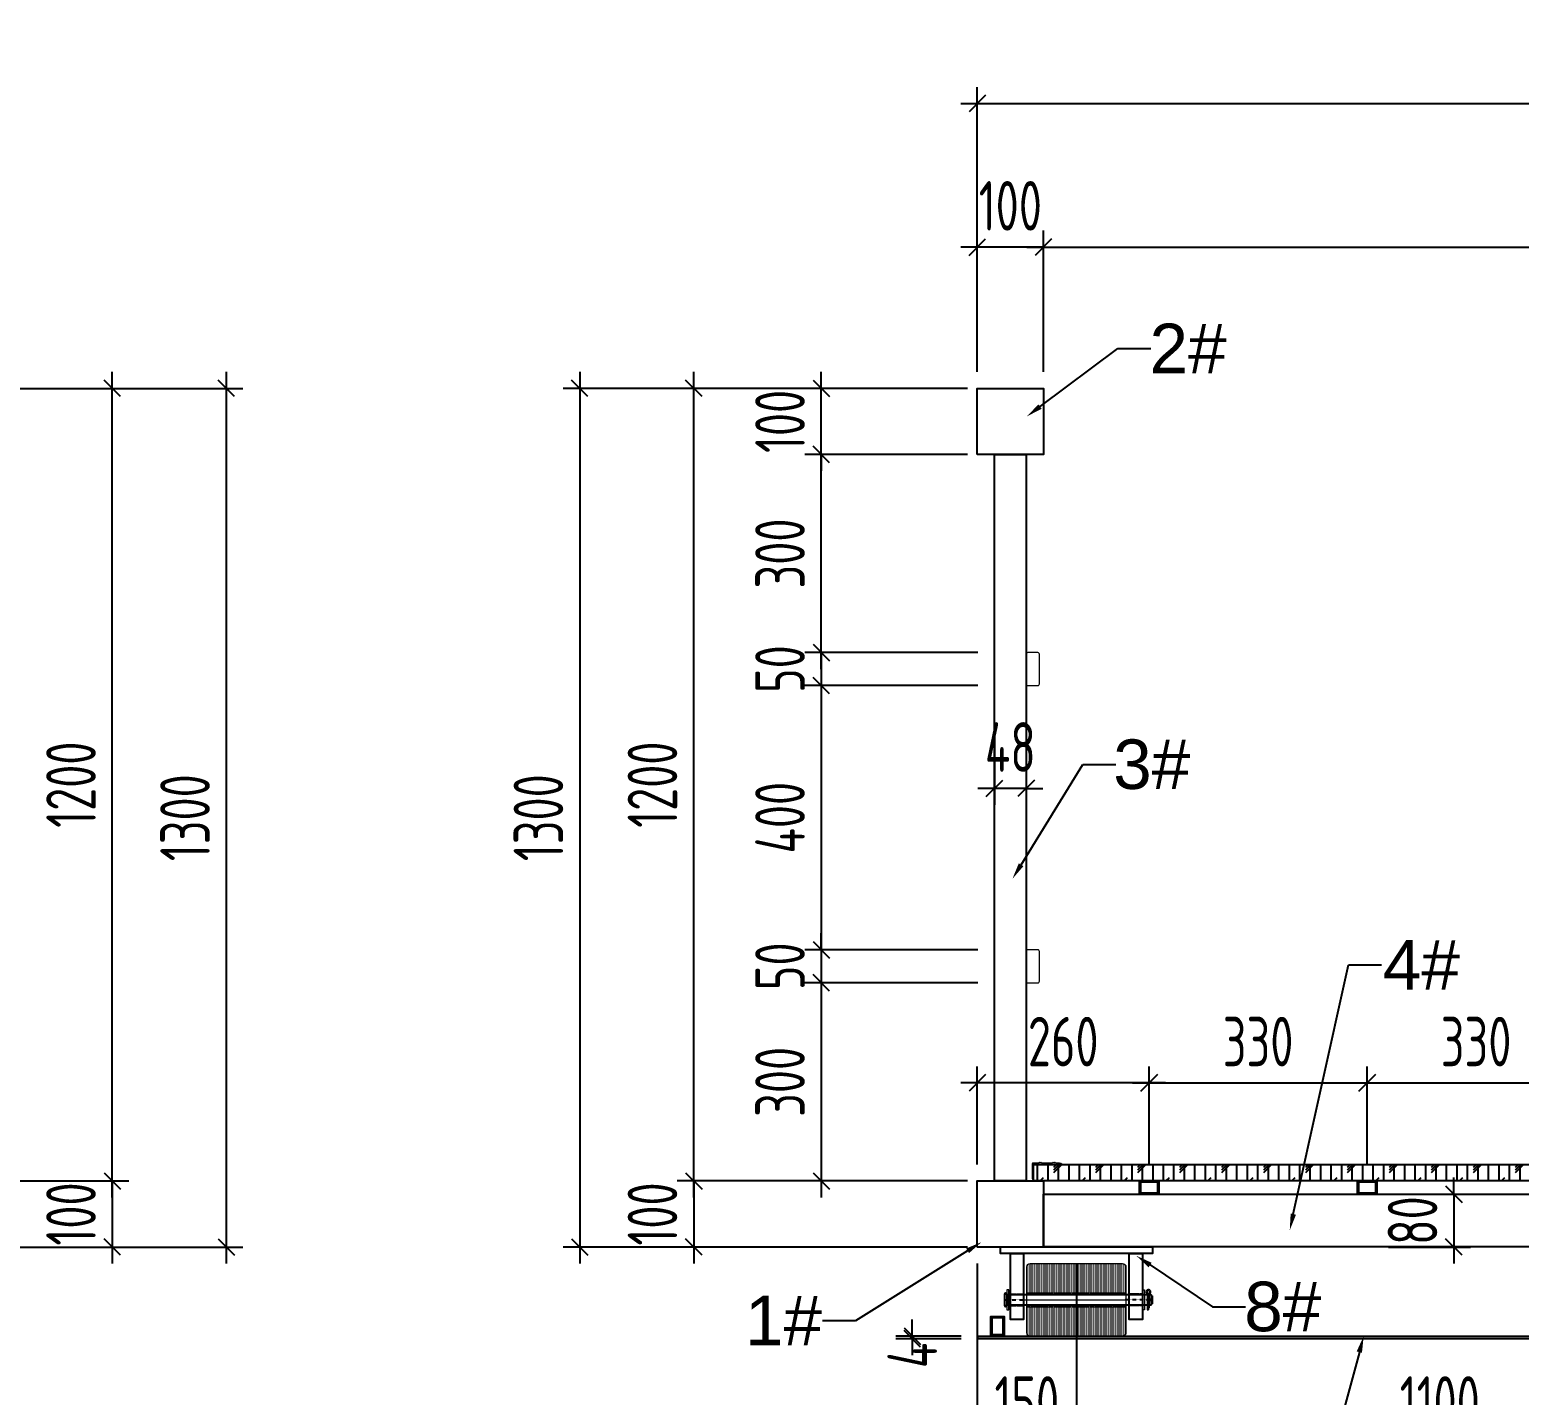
# Model space of a CAD drawing. Header units: millimetres. Extents: x 4 to 2106212, y -117026 to 198097.
# Drawn here: x 1813954 to 1818463, y 177479 to 181614 of the extents above; entities that cross this region are included whole.
import ezdxf
from ezdxf import colors
from ezdxf.entities.mleader import LeaderData, LeaderLine
from ezdxf.math import Vec2, Vec3

# ---------------------------------------------------------------- set-up
doc = ezdxf.new("R2010")
doc.units = ezdxf.units.MM
doc.linetypes.add('CENTER', pattern=[0.6, 0.375, -0.075, 0.075, -0.075])
doc.linetypes.add('DASHED2', pattern=[0.375, 0.25, -0.125])
for name, color, linetype in [('HR-dimension', 9, 'Continuous'), ('HR-Indentifier', 6, 'Continuous'), ('HR-看线', 143, 'Continuous'), ('标注', 9, 'Continuous'), ('铝横梁', 220, 'Continuous'), ('铝通', 4, 'Continuous'), ('面板', 44, 'Continuous')]:
    doc.layers.add(name, color=color, linetype=linetype)
doc.layers.add('图框', color=7, linetype='Continuous', lineweight=13)
doc.layers.add('型材', color=7, linetype='Continuous', lineweight=15)
doc.styles.add('Arial', font='arial.ttf')
doc.styles.add('hztxt', font='ros1.shx', dxfattribs={"width": 0.8, "bigfont": 'hztxt.shx'})
doc.dimstyles.new('DIM-50-SC0.5', dxfattribs={"dimscale": 50, "dimtxt": 3, "dimasz": 1, "dimexe": 1, "dimexo": 1, "dimgap": 1, "dimtad": 1, "dimdec": 1, "dimlfac": 0.5, "dimdsep": 46, "dimtxsty": 'hztxt', "dimblk": 'OBLIQUE', "dimcen": 0, "dimdle": 1, "dimclrd": 9, "dimclre": 9, "dimclrt": 2, "dimadec": 1, "dimazin": 0, "dimtfac": 1, "dimtdec": 1, "dimtix": 1, "dimtmove": 2, "dimatfit": 3, "dimldrblk": 'OBLIQUE', "dimfxl": 15, "dimtolj": 1, "dimtzin": 0, "dimarcsym": 1})

# ---------------------------------------------------------------- blocks, each defined once
blk = doc.blocks.new('_Oblique')
at = {"color": 0, "linetype": 'ByBlock', "lineweight": -2}
blk.add_line((-0.5, -0.5), (0.5, 0.5), dxfattribs=at)
blk = doc.blocks.new('*D275')
at = {"layer": 'Defpoints', "color": 0, "transparency": 16777216}
for p in [(1813324.7, 180527.9), (1814203.3, 180527.9), (1813324.7, 178127.9)]:
    blk.add_point(p, dxfattribs=at)
at = {"layer": '标注', "color": 9, "lineweight": -2, "transparency": 16777216}
for p, q in [((1814203.3, 178077.9), (1814203.3, 180577.9)), ((1813374.7, 180527.9), (1814253.3, 180527.9)), ((1813374.7, 178127.9), (1814253.3, 178127.9))]:
    blk.add_line(p, q, dxfattribs=at)
at = {"layer": '标注', "color": 9, "lineweight": -2, "transparency": 16777216, "xscale": 50, "yscale": 50, "zscale": 50}
for p, rotation in [((1814203.3, 180527.9), 90), ((1814203.3, 178127.9), 270)]:
    blk.add_blockref('_Oblique', p, dxfattribs=dict(at, rotation=rotation))
at = {"layer": '标注', "color": 2, "transparency": 16777216, "insert": (1814078.3, 179327.9), "char_height": 150, "attachment_point": 5, "rotation": 90, "style": 'hztxt'}
blk.add_mtext('\\A1;1200', dxfattribs=at)
blk = doc.blocks.new('*D276')
at = {"layer": 'Defpoints', "color": 0, "transparency": 16777216}
for p in [(1813324.7, 180527.9, 0), (1813324.7, 177927.9, 0), (1814548.5, 177927.9)]:
    blk.add_point(p, dxfattribs=at)
at = {"layer": '标注', "color": 9, "lineweight": -2, "transparency": 16777216}
for p, q in [((1814548.5, 180577.9), (1814548.5, 177877.9)), ((1813374.7, 180527.9), (1814598.5, 180527.9)), ((1813374.7, 177927.9), (1814598.5, 177927.9))]:
    blk.add_line(p, q, dxfattribs=at)
at = {"layer": '标注', "color": 9, "lineweight": -2, "transparency": 16777216, "xscale": 50, "yscale": 50, "zscale": 50}
for p, rotation in [((1814548.5, 180527.9), 90), ((1814548.5, 177927.9), 270)]:
    blk.add_blockref('_Oblique', p, dxfattribs=dict(at, rotation=rotation))
at = {"layer": '标注', "color": 2, "transparency": 16777216, "insert": (1814423.5, 179227.9), "char_height": 150, "attachment_point": 5, "rotation": 90, "style": 'hztxt'}
blk.add_mtext('\\A1;1300', dxfattribs=at)
blk = doc.blocks.new('*D277')
at = {"layer": 'Defpoints', "color": 0, "transparency": 16777216}
for p in [(1813324.7, 178127.9, 0), (1813324.7, 177927.9, 0), (1814203.3, 177927.9)]:
    blk.add_point(p, dxfattribs=at)
at = {"layer": '标注', "color": 9, "lineweight": -2, "transparency": 16777216}
for p, q in [((1814203.3, 178127.9), (1814203.3, 178177.9)), ((1813374.7, 178127.9), (1814253.3, 178127.9)), ((1814203.3, 178127.9), (1814203.3, 177927.9)), ((1813374.7, 177927.9), (1814253.3, 177927.9)), ((1814203.3, 177927.9), (1814203.3, 177877.9))]:
    blk.add_line(p, q, dxfattribs=at)
at = {"layer": '标注', "color": 9, "lineweight": -2, "transparency": 16777216, "xscale": 50, "yscale": 50, "zscale": 50}
for p, rotation in [((1814203.3, 178127.9), 270), ((1814203.3, 177927.9), 90)]:
    blk.add_blockref('_Oblique', p, dxfattribs=dict(at, rotation=rotation))
at = {"layer": '标注', "color": 2, "transparency": 16777216, "insert": (1814078.3, 178027.9), "char_height": 150, "attachment_point": 5, "rotation": 90, "style": 'hztxt'}
blk.add_mtext('\\A1;100', dxfattribs=at)
blk = doc.blocks.new('*D481')
at = {"layer": 'Defpoints', "color": 0, "transparency": 16777216}
for p in [(1816822.1, 180955.8), (1816822.1, 180527.9, 0), (1817022.1, 180527.9, 0)]:
    blk.add_point(p, dxfattribs=at)
at = {"layer": '标注', "color": 9, "lineweight": -2, "transparency": 16777216}
for p, q in [((1816822.1, 180577.9), (1816822.1, 181005.8)), ((1817022.1, 180577.9), (1817022.1, 181005.8)), ((1816822.1, 180955.8), (1816772.1, 180955.8)), ((1817022.1, 180955.8), (1816822.1, 180955.8)), ((1817022.1, 180955.8), (1817072.1, 180955.8))]:
    blk.add_line(p, q, dxfattribs=at)
at = {"layer": '标注', "color": 9, "lineweight": -2, "transparency": 16777216, "xscale": 50, "yscale": 50, "zscale": 50}
blk.add_blockref('_Oblique', (1816822.1, 180955.8), dxfattribs=at)
at = {"layer": '标注', "color": 9, "lineweight": -2, "transparency": 16777216, "xscale": 50, "yscale": 50, "zscale": 50, "rotation": 180}
blk.add_blockref('_Oblique', (1817022.1, 180955.8), dxfattribs=at)
at = {"layer": '标注', "color": 2, "transparency": 16777216, "insert": (1816922.1, 181080.8), "char_height": 150, "attachment_point": 5, "style": 'hztxt'}
blk.add_mtext('\\A1;100', dxfattribs=at)
blk = doc.blocks.new('*D482')
at = {"layer": 'Defpoints', "color": 0, "transparency": 16777216}
for p in [(1821622.1, 180955.8), (1817022.1, 180527.9), (1821622.1, 180527.9)]:
    blk.add_point(p, dxfattribs=at)
at = {"layer": '标注', "color": 9, "lineweight": -2, "transparency": 16777216}
for p, q in [((1817022.1, 180577.9), (1817022.1, 181005.8)), ((1821622.1, 180577.9), (1821622.1, 181005.8)), ((1816972.1, 180955.8), (1821672.1, 180955.8))]:
    blk.add_line(p, q, dxfattribs=at)
at = {"layer": '标注', "color": 9, "lineweight": -2, "transparency": 16777216, "xscale": 50, "yscale": 50, "zscale": 50, "rotation": 180}
blk.add_blockref('_Oblique', (1817022.1, 180955.8), dxfattribs=at)
at = {"layer": '标注', "color": 9, "lineweight": -2, "transparency": 16777216, "xscale": 50, "yscale": 50, "zscale": 50}
blk.add_blockref('_Oblique', (1821622.1, 180955.8), dxfattribs=at)
at = {"layer": '标注', "color": 2, "transparency": 16777216, "insert": (1819322.1, 181080.8), "char_height": 150, "attachment_point": 5, "style": 'hztxt'}
blk.add_mtext('\\A1;2300', dxfattribs=at)
blk = doc.blocks.new('*D484')
at = {"layer": 'Defpoints', "color": 0, "transparency": 16777216}
for p in [(1821822.1, 181390.4), (1816822.1, 180527.9), (1821822.1, 180527.9)]:
    blk.add_point(p, dxfattribs=at)
at = {"layer": '标注', "color": 9, "lineweight": -2, "transparency": 16777216}
for p, q in [((1816822.1, 180577.9), (1816822.1, 181440.4)), ((1821822.1, 180577.9), (1821822.1, 181440.4)), ((1816772.1, 181390.4), (1821872.1, 181390.4))]:
    blk.add_line(p, q, dxfattribs=at)
at = {"layer": '标注', "color": 9, "lineweight": -2, "transparency": 16777216, "xscale": 50, "yscale": 50, "zscale": 50, "rotation": 180}
blk.add_blockref('_Oblique', (1816822.1, 181390.4), dxfattribs=at)
at = {"layer": '标注', "color": 9, "lineweight": -2, "transparency": 16777216, "xscale": 50, "yscale": 50, "zscale": 50}
blk.add_blockref('_Oblique', (1821822.1, 181390.4), dxfattribs=at)
at = {"layer": '标注', "color": 2, "transparency": 16777216, "insert": (1819322.1, 181515.4), "char_height": 150, "attachment_point": 5, "style": 'hztxt'}
blk.add_mtext('\\A1;2500', dxfattribs=at)
blk = doc.blocks.new('*D485')
at = {"layer": 'Defpoints', "color": 0, "transparency": 16777216}
for p in [(1816822.1, 177927.9), (1821822.1, 177927.9), (1821822.1, 177011.9)]:
    blk.add_point(p, dxfattribs=at)
at = {"layer": '标注', "color": 9, "lineweight": -2, "transparency": 16777216}
for p, q in [((1816822.1, 177877.9), (1816822.1, 176961.9)), ((1821822.1, 177877.9), (1821822.1, 176961.9)), ((1816772.1, 177011.9), (1821872.1, 177011.9))]:
    blk.add_line(p, q, dxfattribs=at)
at = {"layer": '标注', "color": 9, "lineweight": -2, "transparency": 16777216, "xscale": 50, "yscale": 50, "zscale": 50, "rotation": 180}
blk.add_blockref('_Oblique', (1816822.1, 177011.9), dxfattribs=at)
at = {"layer": '标注', "color": 9, "lineweight": -2, "transparency": 16777216, "xscale": 50, "yscale": 50, "zscale": 50}
blk.add_blockref('_Oblique', (1821822.1, 177011.9), dxfattribs=at)
at = {"layer": '标注', "color": 2, "transparency": 16777216, "insert": (1819322.1, 177136.9), "char_height": 150, "attachment_point": 5, "style": 'hztxt'}
blk.add_mtext('\\A1;2500', dxfattribs=at)
blk = doc.blocks.new('*D489')
at = {"layer": 'Defpoints', "color": 0, "transparency": 16777216}
for p in [(1815963.6, 180527.9), (1816842.2, 180527.9), (1816842.2, 178127.9)]:
    blk.add_point(p, dxfattribs=at)
at = {"layer": '标注', "color": 9, "lineweight": -2, "transparency": 16777216}
for p, q in [((1815963.6, 178077.9), (1815963.6, 180577.9)), ((1816792.2, 180527.9), (1815913.6, 180527.9)), ((1816792.2, 178127.9), (1815913.6, 178127.9))]:
    blk.add_line(p, q, dxfattribs=at)
at = {"layer": '标注', "color": 9, "lineweight": -2, "transparency": 16777216, "xscale": 50, "yscale": 50, "zscale": 50}
for p, rotation in [((1815963.6, 180527.9), 90), ((1815963.6, 178127.9), 270)]:
    blk.add_blockref('_Oblique', p, dxfattribs=dict(at, rotation=rotation))
at = {"layer": '标注', "color": 2, "transparency": 16777216, "insert": (1815838.6, 179327.9), "char_height": 150, "attachment_point": 5, "rotation": 90, "style": 'hztxt'}
blk.add_mtext('\\A1;1200', dxfattribs=at)
blk = doc.blocks.new('*D490')
at = {"layer": 'Defpoints', "color": 0, "transparency": 16777216}
for p in [(1816349.8, 180527.9), (1816842.2, 180527.9), (1816842.2, 180327.9)]:
    blk.add_point(p, dxfattribs=at)
at = {"layer": '标注', "color": 9, "lineweight": -2, "transparency": 16777216}
for p, q in [((1816349.8, 180527.9), (1816349.8, 180577.9)), ((1816792.2, 180527.9), (1816299.8, 180527.9)), ((1816349.8, 180327.9), (1816349.8, 180527.9)), ((1816792.2, 180327.9), (1816299.8, 180327.9)), ((1816349.8, 180327.9), (1816349.8, 180277.9))]:
    blk.add_line(p, q, dxfattribs=at)
at = {"layer": '标注', "color": 9, "lineweight": -2, "transparency": 16777216, "xscale": 50, "yscale": 50, "zscale": 50}
for p, rotation in [((1816349.8, 180527.9), 270), ((1816349.8, 180327.9), 90)]:
    blk.add_blockref('_Oblique', p, dxfattribs=dict(at, rotation=rotation))
at = {"layer": '标注', "color": 2, "transparency": 16777216, "insert": (1816224.8, 180427.9), "char_height": 150, "attachment_point": 5, "rotation": 90, "style": 'hztxt'}
blk.add_mtext('\\A1;100', dxfattribs=at)
blk = doc.blocks.new('*D491')
at = {"layer": 'Defpoints', "color": 0, "transparency": 16777216}
for p in [(1816842.2, 180527.9, 0), (1815618.4, 177927.9), (1816842.2, 177927.9, 0)]:
    blk.add_point(p, dxfattribs=at)
at = {"layer": '标注', "color": 9, "lineweight": -2, "transparency": 16777216}
for p, q in [((1815618.4, 180577.9), (1815618.4, 177877.9)), ((1816792.2, 180527.9), (1815568.4, 180527.9)), ((1816792.2, 177927.9), (1815568.4, 177927.9))]:
    blk.add_line(p, q, dxfattribs=at)
at = {"layer": '标注', "color": 9, "lineweight": -2, "transparency": 16777216, "xscale": 50, "yscale": 50, "zscale": 50}
for p, rotation in [((1815618.4, 180527.9), 90), ((1815618.4, 177927.9), 270)]:
    blk.add_blockref('_Oblique', p, dxfattribs=dict(at, rotation=rotation))
at = {"layer": '标注', "color": 2, "transparency": 16777216, "insert": (1815493.4, 179227.9), "char_height": 150, "attachment_point": 5, "rotation": 90, "style": 'hztxt'}
blk.add_mtext('\\A1;1300', dxfattribs=at)
blk = doc.blocks.new('*D492')
at = {"layer": 'Defpoints', "color": 0, "transparency": 16777216}
for p in [(1816349.8, 180327.9), (1816842.2, 180327.9, 0), (1816874.1, 179727.9)]:
    blk.add_point(p, dxfattribs=at)
at = {"layer": '标注', "color": 9, "lineweight": -2, "transparency": 16777216}
for p, q in [((1816349.8, 179677.9), (1816349.8, 180377.9)), ((1816792.2, 180327.9), (1816299.8, 180327.9)), ((1816824.1, 179727.9), (1816299.8, 179727.9))]:
    blk.add_line(p, q, dxfattribs=at)
at = {"layer": '标注', "color": 9, "lineweight": -2, "transparency": 16777216, "xscale": 50, "yscale": 50, "zscale": 50}
for p, rotation in [((1816349.8, 180327.9), 90), ((1816349.8, 179727.9), 270)]:
    blk.add_blockref('_Oblique', p, dxfattribs=dict(at, rotation=rotation))
at = {"layer": '标注', "color": 2, "transparency": 16777216, "insert": (1816224.8, 180027.9), "char_height": 150, "attachment_point": 5, "rotation": 90, "style": 'hztxt'}
blk.add_mtext('\\A1;300', dxfattribs=at)
blk = doc.blocks.new('*D493')
at = {"layer": 'Defpoints', "color": 0, "transparency": 16777216}
for p in [(1816874.1, 178727.9, 0), (1816349.8, 178127.9), (1816842.2, 178127.9, 0)]:
    blk.add_point(p, dxfattribs=at)
at = {"layer": '标注', "color": 9, "lineweight": -2, "transparency": 16777216}
for p, q in [((1816349.8, 178777.9), (1816349.8, 178077.9)), ((1816824.1, 178727.9), (1816299.8, 178727.9)), ((1816792.2, 178127.9), (1816299.8, 178127.9))]:
    blk.add_line(p, q, dxfattribs=at)
at = {"layer": '标注', "color": 9, "lineweight": -2, "transparency": 16777216, "xscale": 50, "yscale": 50, "zscale": 50}
for p, rotation in [((1816349.8, 178727.9), 90), ((1816349.8, 178127.9), 270)]:
    blk.add_blockref('_Oblique', p, dxfattribs=dict(at, rotation=rotation))
at = {"layer": '标注', "color": 2, "transparency": 16777216, "insert": (1816224.8, 178427.9), "char_height": 150, "attachment_point": 5, "rotation": 90, "style": 'hztxt'}
blk.add_mtext('\\A1;300', dxfattribs=at)
blk = doc.blocks.new('*D494')
at = {"layer": 'Defpoints', "color": 0, "transparency": 16777216}
for p in [(1816874.1, 179727.9), (1816349.8, 179627.9), (1816874.1, 179627.9)]:
    blk.add_point(p, dxfattribs=at)
at = {"layer": '标注', "color": 9, "lineweight": -2, "transparency": 16777216}
for p, q in [((1816349.8, 179727.9), (1816349.8, 179777.9)), ((1816824.1, 179727.9), (1816299.8, 179727.9)), ((1816349.8, 179727.9), (1816349.8, 179627.9)), ((1816824.1, 179627.9), (1816299.8, 179627.9)), ((1816349.8, 179627.9), (1816349.8, 179577.9))]:
    blk.add_line(p, q, dxfattribs=at)
at = {"layer": '标注', "color": 9, "lineweight": -2, "transparency": 16777216, "xscale": 50, "yscale": 50, "zscale": 50}
for p, rotation in [((1816349.8, 179727.9), 270), ((1816349.8, 179627.9), 90)]:
    blk.add_blockref('_Oblique', p, dxfattribs=dict(at, rotation=rotation))
at = {"layer": '标注', "color": 2, "transparency": 16777216, "insert": (1816224.8, 179677.9), "char_height": 150, "attachment_point": 5, "rotation": 90, "style": 'hztxt'}
blk.add_mtext('\\A1;50', dxfattribs=at)
blk = doc.blocks.new('*D495')
at = {"layer": 'Defpoints', "color": 0, "transparency": 16777216}
for p in [(1816874.1, 178827.9), (1816349.8, 178727.9), (1816874.1, 178727.9)]:
    blk.add_point(p, dxfattribs=at)
at = {"layer": '标注', "color": 9, "lineweight": -2, "transparency": 16777216}
for p, q in [((1816349.8, 178827.9), (1816349.8, 178877.9)), ((1816824.1, 178827.9), (1816299.8, 178827.9)), ((1816349.8, 178827.9), (1816349.8, 178727.9)), ((1816824.1, 178727.9), (1816299.8, 178727.9)), ((1816349.8, 178727.9), (1816349.8, 178677.9))]:
    blk.add_line(p, q, dxfattribs=at)
at = {"layer": '标注', "color": 9, "lineweight": -2, "transparency": 16777216, "xscale": 50, "yscale": 50, "zscale": 50}
for p, rotation in [((1816349.8, 178827.9), 270), ((1816349.8, 178727.9), 90)]:
    blk.add_blockref('_Oblique', p, dxfattribs=dict(at, rotation=rotation))
at = {"layer": '标注', "color": 2, "transparency": 16777216, "insert": (1816224.8, 178777.9), "char_height": 150, "attachment_point": 5, "rotation": 90, "style": 'hztxt'}
blk.add_mtext('\\A1;50', dxfattribs=at)
blk = doc.blocks.new('*D496')
at = {"layer": 'Defpoints', "color": 0, "transparency": 16777216}
for p in [(1816842.2, 178127.9, 0), (1815963.6, 177927.9), (1816842.2, 177927.9, 0)]:
    blk.add_point(p, dxfattribs=at)
at = {"layer": '标注', "color": 9, "lineweight": -2, "transparency": 16777216}
for p, q in [((1815963.6, 178127.9), (1815963.6, 178177.9)), ((1816792.2, 178127.9), (1815913.6, 178127.9)), ((1815963.6, 178127.9), (1815963.6, 177927.9)), ((1816792.2, 177927.9), (1815913.6, 177927.9)), ((1815963.6, 177927.9), (1815963.6, 177877.9))]:
    blk.add_line(p, q, dxfattribs=at)
at = {"layer": '标注', "color": 9, "lineweight": -2, "transparency": 16777216, "xscale": 50, "yscale": 50, "zscale": 50}
for p, rotation in [((1815963.6, 178127.9), 270), ((1815963.6, 177927.9), 90)]:
    blk.add_blockref('_Oblique', p, dxfattribs=dict(at, rotation=rotation))
at = {"layer": '标注', "color": 2, "transparency": 16777216, "insert": (1815838.6, 178027.9), "char_height": 150, "attachment_point": 5, "rotation": 90, "style": 'hztxt'}
blk.add_mtext('\\A1;100', dxfattribs=at)
blk = doc.blocks.new('*D497')
at = {"layer": 'Defpoints', "color": 0, "transparency": 16777216}
for p in [(1816874.1, 179627.9), (1816349.8, 178827.9), (1816874.1, 178827.9, 0)]:
    blk.add_point(p, dxfattribs=at)
at = {"layer": '标注', "color": 9, "lineweight": -2, "transparency": 16777216}
for p, q in [((1816349.8, 179677.9), (1816349.8, 178777.9)), ((1816824.1, 179627.9), (1816299.8, 179627.9)), ((1816824.1, 178827.9), (1816299.8, 178827.9))]:
    blk.add_line(p, q, dxfattribs=at)
at = {"layer": '标注', "color": 9, "lineweight": -2, "transparency": 16777216, "xscale": 50, "yscale": 50, "zscale": 50}
for p, rotation in [((1816349.8, 179627.9), 90), ((1816349.8, 178827.9), 270)]:
    blk.add_blockref('_Oblique', p, dxfattribs=dict(at, rotation=rotation))
at = {"layer": '标注', "color": 2, "transparency": 16777216, "insert": (1816224.8, 179227.9), "char_height": 150, "attachment_point": 5, "rotation": 90, "style": 'hztxt'}
blk.add_mtext('\\A1;400', dxfattribs=at)
blk = doc.blocks.new('*D504')
at = {"layer": 'Defpoints', "color": 0, "transparency": 16777216}
for p in [(1818017.1, 178087.9, 0), (1818017.1, 177927.9, 0), (1818264.8, 177927.9)]:
    blk.add_point(p, dxfattribs=at)
at = {"layer": '标注', "color": 9, "lineweight": -2, "transparency": 16777216}
for p, q in [((1818264.8, 178087.9), (1818264.8, 178137.9)), ((1818067.1, 178087.9), (1818314.8, 178087.9)), ((1818264.8, 178087.9), (1818264.8, 177927.9)), ((1818067.1, 177927.9), (1818314.8, 177927.9)), ((1818264.8, 177927.9), (1818264.8, 177877.9))]:
    blk.add_line(p, q, dxfattribs=at)
at = {"layer": '标注', "color": 9, "lineweight": -2, "transparency": 16777216, "xscale": 50, "yscale": 50, "zscale": 50}
for p, rotation in [((1818264.8, 178087.9), 270), ((1818264.8, 177927.9), 90)]:
    blk.add_blockref('_Oblique', p, dxfattribs=dict(at, rotation=rotation))
at = {"layer": '标注', "color": 2, "transparency": 16777216, "insert": (1818139.8, 178007.9), "char_height": 150, "attachment_point": 5, "rotation": 90, "style": 'hztxt'}
blk.add_mtext('\\A1;80', dxfattribs=at)
blk = doc.blocks.new('Fushou')
at = {"layer": '型材'}
blk.add_lwpolyline([(320873, 174507.1, 0.414214), (320878, 174512.1), (320878, 174602.1, 0.414214), (320873, 174607.1), (320843, 174607.1, 0.414214), (320838, 174602.1), (320838, 174512.1, 0.414214), (320843, 174507.1)], format="xyb", close=True, dxfattribs=at)
at = {"layer": '型材', "elevation": 0}
blk.add_lwpolyline([(320873, 173607.1, 0.414214), (320878, 173612.1), (320878, 173702.1, 0.414214), (320873, 173707.1), (320843, 173707.1, 0.414214), (320838, 173702.1), (320838, 173612.1, 0.414214), (320843, 173607.1)], format="xyb", close=True, dxfattribs=at)
at = {"layer": '铝横梁', "color": 6}
blk.add_lwpolyline([(320742, 175207.1), (320838, 175207.1), (320838, 173007.1), (320742, 173007.1)], close=True, dxfattribs=at)
at = {"layer": '铝通'}
for points in [[(320690, 175207.1), (320690, 175407.1), (320890, 175407.1), (320890, 175207.1), (320690, 175207.1)], [(320690, 172807.1), (320690, 173007.1), (320890, 173007.1), (320890, 172807.1), (320690, 172807.1)]]:
    blk.add_lwpolyline(points, dxfattribs=at)
blk = doc.blocks.new('*D514')
at = {"layer": 'Defpoints', "color": 0, "transparency": 16777216}
for p in [(1816822.1, 177927.9), (1817122.1, 177927.9), (1816822.1, 177336.5)]:
    blk.add_point(p, dxfattribs=at)
at = {"layer": '标注', "color": 9, "lineweight": -2, "transparency": 16777216}
for p, q in [((1816822.1, 177877.9), (1816822.1, 177286.5)), ((1817122.1, 177877.9), (1817122.1, 177286.5)), ((1816822.1, 177336.5), (1816772.1, 177336.5)), ((1817122.1, 177336.5), (1816822.1, 177336.5)), ((1817122.1, 177336.5), (1817172.1, 177336.5))]:
    blk.add_line(p, q, dxfattribs=at)
at = {"layer": '标注', "color": 9, "lineweight": -2, "transparency": 16777216, "xscale": 50, "yscale": 50, "zscale": 50}
blk.add_blockref('_Oblique', (1816822.1, 177336.5), dxfattribs=at)
at = {"layer": '标注', "color": 9, "lineweight": -2, "transparency": 16777216, "xscale": 50, "yscale": 50, "zscale": 50, "rotation": 180}
blk.add_blockref('_Oblique', (1817122.1, 177336.5), dxfattribs=at)
at = {"layer": '标注', "color": 2, "transparency": 16777216, "insert": (1816972.1, 177461.5), "char_height": 150, "attachment_point": 5, "style": 'hztxt'}
blk.add_mtext('\\A1;150', dxfattribs=at)
blk = doc.blocks.new('*D505')
at = {"layer": 'Defpoints', "color": 0, "transparency": 16777216}
for p in [(1817122.1, 177927.9), (1819322.1, 177927.9, 0), (1819322.1, 177336.5)]:
    blk.add_point(p, dxfattribs=at)
at = {"layer": '标注', "color": 9, "lineweight": -2, "transparency": 16777216}
for p, q in [((1817122.1, 177877.9), (1817122.1, 177286.5)), ((1819322.1, 177877.9), (1819322.1, 177286.5)), ((1817072.1, 177336.5), (1819372.1, 177336.5))]:
    blk.add_line(p, q, dxfattribs=at)
at = {"layer": '标注', "color": 9, "lineweight": -2, "transparency": 16777216, "xscale": 50, "yscale": 50, "zscale": 50, "rotation": 180}
blk.add_blockref('_Oblique', (1817122.1, 177336.5), dxfattribs=at)
at = {"layer": '标注', "color": 9, "lineweight": -2, "transparency": 16777216, "xscale": 50, "yscale": 50, "zscale": 50}
blk.add_blockref('_Oblique', (1819322.1, 177336.5), dxfattribs=at)
at = {"layer": '标注', "color": 2, "transparency": 16777216, "insert": (1818222.1, 177461.5), "char_height": 150, "attachment_point": 5, "style": 'hztxt'}
blk.add_mtext('\\A1;1100', dxfattribs=at)
blk = doc.blocks.new('*U479')
for points in [[(-30, 20), (-30, -20), (30, -20), (30, 20)], [(-26, 16), (-26, -16), (26, -16), (26, 16)]]:
    blk.add_lwpolyline(points, close=True)
blk = doc.blocks.new('*U480')
at = {"color": 0, "linetype": 'ByBlock', "lineweight": -2, "transparency": 16777216}
for p in [(0, 0), (660, 0), (1320, 0), (1980, 0), (2640, 0), (3300, 0), (3960, 0)]:
    blk.add_blockref('*U479', p, dxfattribs=at)
blk = doc.blocks.new('*D516')
at = {"layer": 'Defpoints', "color": 0, "transparency": 16777216}
for p in [(1816822.1, 178424.9), (1816822.1, 178127.9), (1817342.1, 178127.9, 0)]:
    blk.add_point(p, dxfattribs=at)
at = {"layer": '标注', "color": 9, "lineweight": -2, "transparency": 16777216}
for p, q in [((1816822.1, 178177.9), (1816822.1, 178474.9)), ((1817342.1, 178177.9), (1817342.1, 178474.9)), ((1817392.1, 178424.9), (1816772.1, 178424.9))]:
    blk.add_line(p, q, dxfattribs=at)
at = {"layer": '标注', "color": 9, "lineweight": -2, "transparency": 16777216, "xscale": 50, "yscale": 50, "zscale": 50, "rotation": 180}
blk.add_blockref('_Oblique', (1816822.1, 178424.9), dxfattribs=at)
at = {"layer": '标注', "color": 9, "lineweight": -2, "transparency": 16777216, "xscale": 50, "yscale": 50, "zscale": 50}
blk.add_blockref('_Oblique', (1817342.1, 178424.9), dxfattribs=at)
at = {"layer": '标注', "color": 2, "transparency": 16777216, "insert": (1817082.1, 178549.9), "char_height": 150, "attachment_point": 5, "style": 'hztxt'}
blk.add_mtext('\\A1;260', dxfattribs=at)
blk = doc.blocks.new('*D517')
at = {"layer": 'Defpoints', "color": 0, "transparency": 16777216}
for p in [(1818002.1, 178424.9), (1817342.1, 178127.9, 0), (1818002.1, 178127.9, 0)]:
    blk.add_point(p, dxfattribs=at)
at = {"layer": '标注', "color": 9, "lineweight": -2, "transparency": 16777216}
for p, q in [((1817342.1, 178177.9), (1817342.1, 178474.9)), ((1818002.1, 178177.9), (1818002.1, 178474.9)), ((1817292.1, 178424.9), (1818052.1, 178424.9))]:
    blk.add_line(p, q, dxfattribs=at)
at = {"layer": '标注', "color": 9, "lineweight": -2, "transparency": 16777216, "xscale": 50, "yscale": 50, "zscale": 50, "rotation": 180}
blk.add_blockref('_Oblique', (1817342.1, 178424.9), dxfattribs=at)
at = {"layer": '标注', "color": 9, "lineweight": -2, "transparency": 16777216, "xscale": 50, "yscale": 50, "zscale": 50}
blk.add_blockref('_Oblique', (1818002.1, 178424.9), dxfattribs=at)
at = {"layer": '标注', "color": 2, "transparency": 16777216, "insert": (1817672.1, 178549.9), "char_height": 150, "attachment_point": 5, "style": 'hztxt'}
blk.add_mtext('\\A1;330', dxfattribs=at)
blk = doc.blocks.new('*D512')
at = {"layer": 'Defpoints', "color": 0, "transparency": 16777216}
for p in [(1818662.1, 178424.9), (1818002.1, 178127.9, 0), (1818662.1, 178127.9, 0)]:
    blk.add_point(p, dxfattribs=at)
at = {"layer": '标注', "color": 9, "lineweight": -2, "transparency": 16777216}
for p, q in [((1818002.1, 178177.9), (1818002.1, 178474.9)), ((1818662.1, 178177.9), (1818662.1, 178474.9)), ((1817952.1, 178424.9), (1818712.1, 178424.9))]:
    blk.add_line(p, q, dxfattribs=at)
at = {"layer": '标注', "color": 9, "lineweight": -2, "transparency": 16777216, "xscale": 50, "yscale": 50, "zscale": 50, "rotation": 180}
blk.add_blockref('_Oblique', (1818002.1, 178424.9), dxfattribs=at)
at = {"layer": '标注', "color": 9, "lineweight": -2, "transparency": 16777216, "xscale": 50, "yscale": 50, "zscale": 50}
blk.add_blockref('_Oblique', (1818662.1, 178424.9), dxfattribs=at)
at = {"layer": '标注', "color": 2, "transparency": 16777216, "insert": (1818332.1, 178549.9), "char_height": 150, "attachment_point": 5, "style": 'hztxt'}
blk.add_mtext('\\A1;330', dxfattribs=at)
blk = doc.blocks.new('*D519')
at = {"layer": 'Defpoints', "color": 0, "transparency": 16777216}
for p in [(1816874.1, 179564.5), (1816970.1, 179564.5), (1816874.1, 179316.8)]:
    blk.add_point(p, dxfattribs=at)
at = {"layer": '标注', "color": 9, "lineweight": -2, "transparency": 16777216}
for p, q in [((1816874.1, 179514.5), (1816874.1, 179266.8)), ((1816970.1, 179514.5), (1816970.1, 179266.8)), ((1816874.1, 179316.8), (1816824.1, 179316.8)), ((1816970.1, 179316.8), (1816874.1, 179316.8)), ((1816970.1, 179316.8), (1817020.1, 179316.8))]:
    blk.add_line(p, q, dxfattribs=at)
at = {"layer": '标注', "color": 9, "lineweight": -2, "transparency": 16777216, "xscale": 50, "yscale": 50, "zscale": 50}
blk.add_blockref('_Oblique', (1816874.1, 179316.8), dxfattribs=at)
at = {"layer": '标注', "color": 9, "lineweight": -2, "transparency": 16777216, "xscale": 50, "yscale": 50, "zscale": 50, "rotation": 180}
blk.add_blockref('_Oblique', (1816970.1, 179316.8), dxfattribs=at)
at = {"layer": '标注', "color": 2, "transparency": 16777216, "insert": (1816922.1, 179441.8), "char_height": 150, "attachment_point": 5, "style": 'hztxt'}
blk.add_mtext('\\A1;48', dxfattribs=at)
blk = doc.blocks.new('A$C0ed95738')
at = {"layer": '图框'}
h = blk.add_hatch(color=256, dxfattribs=at)
h.paths.add_polyline_path([(75, -63.5), (-75, -63.5), (-75, -65.6), (75, -65.6)])
h.paths.add_polyline_path([(75, -44.4), (-75, -44.4), (-75, -46.5), (75, -46.5)])
at = {"layer": '图框', "linetype": 'DASHED2', "ltscale": 0.5}
for p, q in [((-75, -44.4), (75, -44.4)), ((-75, -46.5), (75, -46.5)), ((-75, -63.5), (75, -63.5)), ((-75, -65.6), (75, -65.6))]:
    blk.add_line(p, q, dxfattribs=at)
at = {"layer": '图框', "color": 1, "linetype": 'CENTER', "ltscale": 0.5}
blk.add_line((-79.9, -55), (79.2, -55), dxfattribs=at)
at = {"layer": '图框'}
blk.add_lwpolyline([(-70, 0), (70, 0, -0.414214), (75, -5), (75, -105, -0.414214), (70, -110), (-70, -110, -0.414214), (-75, -105), (-75, -5, -0.414214)], format="xyb", close=True, dxfattribs=at)
blk = doc.blocks.new('A$C3ad6133d')
at = {"color": 7, "linetype": 'Continuous', "lineweight": 15}
for p, q in [((-3.7, 24), (-3.7, -16)), ((-3.7, 24), (0, 24)), ((3.7, 30.4), (0, 30.4)), ((0, -16), (0, 30.4)), ((3.7, -16), (3.7, 30.4))]:
    blk.add_line(p, q, dxfattribs=at)
at = {"color": 8, "linetype": 'Continuous', "lineweight": 15}
for p, q in [((-4.9, -18.6), (-2.4, -21.4)), ((-3.7, -16), (3.7, -16)), ((4.9, -18.6), (2.4, -21.4))]:
    blk.add_line(p, q, dxfattribs=at)
at = {"color": 7, "linetype": 'Continuous', "lineweight": 15}
for centre, radius, start, end in [((0, -24.1), 7.35, 131.3178, 48.6822), ((-7.1, -16), 3.47, 311.3178, 0), ((0, -24.1), 3.67, 131.3178, 48.6822), ((-7.1, -16), 7.14, 311.3178, 0), ((7.1, -16), 7.14, 180, 228.6822), ((7.1, -16), 3.47, 180, 228.6822)]:
    blk.add_arc(centre, radius, start, end, dxfattribs=at)
blk = doc.blocks.new('A$C1a92a842')
h = blk.add_hatch()
h.set_pattern_fill('ACAD_ISO07W100', color=256)
h.paths.add_polyline_path([(150, -60, 0.414214), (140, -50), (-140, -50, 0.414214), (-150, -60), (-150, -138.7), (150, -138.7)])
h.paths.add_polyline_path([(150, -181.3), (-150, -181.3), (-150, -260, 0.414214), (-140, -270), (140, -270, 0.414214), (150, -260)])
at = {"color": 1, "linetype": 'CENTER', "ltscale": 0.16}
for p, q in [((-220, -160), (-150, -160)), ((215, -160), (145, -160))]:
    blk.add_line(p, q, dxfattribs=at)
at = {"color": 4}
for p, q in [((-218, -143.5), (-218, -176.5)), ((-211, -143.5), (-211, -176.5)), ((-211, -144), (225, -144)), ((225, -176), (-211, -176)), ((229, -148), (225, -144)), ((225, -176), (229, -172)), ((229, -148), (229, -172))]:
    blk.add_line(p, q, dxfattribs=at)
at = {"linetype": 'DASHED2'}
for p, q in [((-200, -143), (-160, -143)), ((-200, -177), (-160, -177)), ((200, -143), (160, -143)), ((200, -177), (160, -177))]:
    blk.add_line(p, q, dxfattribs=at)
for points in [[(-230, 0), (230, 0), (230, -20), (-230, -20)], [(-200, -20), (-160, -20), (-160, -220), (-200, -220)], [(160, -20), (200, -20), (200, -220), (160, -220)]]:
    blk.add_lwpolyline(points, close=True)
at = {"color": 4}
blk.add_circle((218, -160), 4.5, dxfattribs=at)
for centre, start, end in [((-214.5, -143.5), 0, 180), ((-214.5, -176.5), 180, 0)]:
    blk.add_arc(centre, 3.5, start, end, dxfattribs=at)
at = {"layer": '图框', "color": 1, "linetype": 'CENTER', "ltscale": 0.1}
for p, q in [((212.5, -160), (223.5, -160)), ((218, -154.5), (218, -165.5))]:
    blk.add_line(p, q, dxfattribs=at)
at = {"layer": '图框', "color": 4}
blk.add_line((225, -144), (225, -176), dxfattribs=at)
for points in [[(-205, -130), (-211, -130), (-211, -190), (-205, -190)], [(200, -130), (206, -130), (206, -190), (200, -190)]]:
    blk.add_lwpolyline(points, close=True, dxfattribs=at)
at = {"layer": 'HR-dimension', "xscale": 2, "yscale": 2, "zscale": 2}
blk.add_blockref('A$C0ed95738', (0, -50), dxfattribs=at)
at = {"layer": 'HR-dimension', "rotation": 180}
blk.add_blockref('A$C3ad6133d', (218, -160), dxfattribs=at)
blk = doc.blocks.new('*U520')
at = {"layer": 'HR-Indentifier'}
blk.add_blockref('A$C1a92a842', (0, 135), dxfattribs=at)
blk = doc.blocks.new('*U521')
at = {"color": 0, "linetype": 'ByBlock', "lineweight": -2, "transparency": 16777216}
blk.add_blockref('*U520', (0, 0), dxfattribs=at)
blk = doc.blocks.new('*D2395')
at = {"layer": 'Defpoints', "color": 0, "transparency": 16777216}
for p in [(1816625.2, 177649.9), (1816823.6, 177657.9, 0), (1816823.6, 177649.9, 0)]:
    blk.add_point(p, dxfattribs=at)
at = {"layer": '标注', "color": 9, "lineweight": -2, "transparency": 16777216}
for p, q in [((1816625.2, 177657.9), (1816625.2, 177707.9)), ((1816773.6, 177657.9), (1816575.2, 177657.9)), ((1816773.6, 177649.9), (1816575.2, 177649.9)), ((1816625.2, 177657.9), (1816625.2, 177649.9)), ((1816625.2, 177649.9), (1816625.2, 177599.9))]:
    blk.add_line(p, q, dxfattribs=at)
at = {"layer": '标注', "color": 9, "lineweight": -2, "transparency": 16777216, "xscale": 50, "yscale": 50, "zscale": 50}
for p, rotation in [((1816625.2, 177657.9), 270), ((1816625.2, 177649.9), 90)]:
    blk.add_blockref('_Oblique', p, dxfattribs=dict(at, rotation=rotation))
at = {"layer": '标注', "color": 2, "transparency": 16777216, "insert": (1816625.2, 177599.7), "char_height": 150, "attachment_point": 5, "rotation": 90, "style": 'hztxt'}
blk.add_mtext('\\A1;4', dxfattribs=at)
blk = doc.blocks.new('*U2393')
blk.add_lwpolyline([(-2460.2, -26), (-2460.2, 34), (-2420.2, 34), (-2420.2, -26), (-2460.2, -26)])
blk.add_lwpolyline([(-2456.2, -22), (-2456.2, 30), (-2424.2, 30), (-2424.2, -22)], close=True)
at = {"layer": 'HR-看线'}
blk.add_lwpolyline([(2500, -26), (2500, -34), (-2500, -34), (-2500, -26)], close=True, dxfattribs=at)
blk = doc.blocks.new('*U2394')
at = {"color": 0, "linetype": 'ByBlock', "lineweight": -2, "transparency": 16777216}
blk.add_blockref('*U2393', (0, 0), dxfattribs=at)

msp = doc.modelspace()

# ---------------------------------------------------------------- hatches: boundary and pattern name
at = {"layer": '面板'}
h = msp.add_hatch(dxfattribs=at)
h.set_pattern_fill('CORK', color=256, scale=10, angle=90)
h.set_pattern_definition([(90, (-97329.832, -2679.29), (-31.75, 2e-15), []), (225, (-97313.96, -2663.415), (63.5000274, -63.5000274), [44.9013, -44.9013]), (225, (-97313.96, -2655.48), (63.5000274, -63.5000274), [44.9013, -44.9013]), (225, (-97313.96, -2647.54), (63.5000274, -63.5000274), [44.9013, -44.9013])])
h.paths.add_polyline_path([(1821652.1232, 178177.9238), (1816992.0993, 178177.9238), (1816992.0993, 178127.9238), (1821652.1232, 178127.9238)])

# ---------------------------------------------------------------- linework, layer by layer
at = {"layer": '型材', "color": 4, "elevation": -0.001}
msp.add_lwpolyline([(1817010.0022, 178184.0208, 0.414213612), (1817008.8708, 178184.0208), (1817007.0081, 178182.1581, -0.198912395), (1817006.4424, 178181.9238), (1816990.0993, 178181.9238, 0.414213562), (1816988.0993, 178179.9238), (1816988.0993, 178134.9238, 0.414213562), (1816989.0993, 178133.9238), (1816991.0993, 178133.9238, 0.414213562), (1816992.0993, 178134.9238), (1816992.0993, 178177.9238), (1817077.4993, 178177.9238, 0.665644125), (1817077.9265, 178178.945, 0.200736682), (1817070.806, 178181.9238), (1817059.7561, 178181.9238, -0.198912395), (1817059.1904, 178182.1581), (1817057.3277, 178184.0208, 0.414213612), (1817056.1963, 178184.0208), (1817054.6649, 178182.4894, -0.414213624), (1817053.5336, 178182.4894), (1817052.0022, 178184.0208, 0.414213612), (1817050.8708, 178184.0208), (1817049.0081, 178182.1581, -0.198912395), (1817048.4424, 178181.9238), (1817017.7561, 178181.9238, -0.198912395), (1817017.1904, 178182.1581), (1817015.3277, 178184.0208, 0.414213612), (1817014.1963, 178184.0208), (1817012.6649, 178182.4894, -0.414213624), (1817011.5336, 178182.4894)], format="xyb", close=True, dxfattribs=at)
at = {"layer": '铝横梁', "color": 11, "elevation": -0.001}
msp.add_lwpolyline([(1817022.0996, 177927.9238), (1817022.0996, 178087.9238), (1821622.1236, 178087.9238), (1821622.1236, 177927.9238)], close=True, dxfattribs=at)
at = {"layer": '面板', "elevation": -0.001}
msp.add_lwpolyline([(1816992.0993, 178127.9238), (1816992.0993, 178177.9238), (1821652.1232, 178177.9238), (1821652.1232, 178127.9238)], close=True, dxfattribs=at)

# ---------------------------------------------------------------- block references
at = {"color": 7}
msp.add_blockref('Fushou', (1496132.0903, 5120.7774), dxfattribs=at)
for name, p in [('*U480', (1817342.1407, 178107.9238, -0.001)), ('*U521', (1817122.0996, 177792.9238)), ('*U2394', (1819323.611, 177683.9238))]:
    msp.add_blockref(name, p)

# ---------------------------------------------------------------- dimensions: what is measured, and where the dimension line sits
at = {"layer": '标注'}
for base, p1, p2, picture, middle in [((1821822.1236, 181390.3709), (1816822.0996, 180527.9198), (1821822.1236, 180527.9198), '*D484', (1819322.1116, 181515.3709)), ((1821622.1236, 180955.8336), (1817022.0996, 180527.9198), (1821622.1236, 180527.9198), '*D482', (1819322.1116, 181080.8336)), ((1816874.0996, 179316.7634), (1816970.0996, 179564.531), (1816874.0996, 179564.531), '*D519', (1816922.0996, 179441.7634)), ((1816822.0996, 178424.917), (1817342.1407, 178127.9238, -0.001), (1816822.0996, 178127.9238), '*D516', (1817082.1202, 178549.917)), ((1818002.1407, 178424.917), (1817342.1407, 178127.9238, -0.001), (1818002.1407, 178127.9238, -0.001), '*D517', (1817672.1407, 178549.917)), ((1818662.1407, 178424.917), (1818002.1407, 178127.9238, -0.001), (1818662.1407, 178127.9238, -0.001), '*D512', (1818332.1407, 178549.917)), ((1821822.1236, 177011.9307), (1816822.0993, 177927.9238), (1821822.1236, 177927.9238), '*D485', (1819322.1114, 177136.9307)), ((1816822.0996, 177336.4781), (1817122.0996, 177927.9238), (1816822.0996, 177927.9238), '*D514', (1816972.0996, 177461.4781)), ((1819322.1116, 177336.4781), (1817122.0996, 177927.9238), (1819322.1116, 177927.9238, -0.001), '*D505', (1818222.1056, 177461.4781))]:
    dim = msp.add_linear_dim(base=base, p1=p1, p2=p2, dimstyle='DIM-50-SC0.5', dxfattribs=at)
    dim.commit()
    dim.dimension.update_dxf_attribs({"geometry": picture, "text_midpoint": middle})
for base, p1, p2, angle, picture, middle in [((1816822.0996, 180955.8336, -0.001), (1817022.0996, 180527.9198), (1816822.0996, 180527.9198), 180, '*D481', (1816922.0996, 181080.8336, -0.001)), ((1816349.8044, 180527.9198, -0.001), (1816842.2, 180327.9198, -0.001), (1816842.2, 180527.9198, -0.001), 90, '*D490', (1816224.8044, 180427.9198, -0.001)), ((1814203.3297, 180527.9198, -0.001), (1813324.7443, 178127.9238, -0.001), (1813324.7443, 180527.9198, -0.001), 90, '*D275', (1814078.3297, 179327.9218, -0.001)), ((1814548.4959, 177927.9238, 0.001), (1813324.7443, 180527.9198, -0.001), (1813324.7443, 177927.9238, -0.001), 90, '*D276', (1814423.4959, 179227.9218, 0.001)), ((1815618.4485, 177927.9238, 0.001), (1816842.2, 180527.9198, -0.001), (1816842.2, 177927.9238, -0.001), 90, '*D491', (1815493.4485, 179227.9218, 0.001)), ((1815963.6146, 180527.9198, -0.001), (1816842.2, 178127.9238, -0.001), (1816842.2, 180527.9198, -0.001), 90, '*D489', (1815838.6146, 179327.9218, -0.001)), ((1816349.8044, 180327.9198), (1816874.0996, 179727.8906), (1816842.2, 180327.9198, -0.001), 90, '*D492', (1816224.8044, 180027.9052)), ((1816349.8044, 179627.8906), (1816874.0996, 179727.8906), (1816874.0996, 179627.8906), 90, '*D494', (1816224.8044, 179677.8906)), ((1816349.8044, 178827.8906), (1816874.0996, 179627.8906), (1816874.0996, 178827.8906, 0.001), 90, '*D497', (1816224.8044, 179227.8906)), ((1816349.8044, 178727.8906, 0.001), (1816874.0996, 178827.8906, 0.001), (1816874.0996, 178727.8906, 0.001), 90, '*D495', (1816224.8044, 178777.8906, 0.001)), ((1816349.8044, 178127.9238), (1816874.0996, 178727.8906, 0.001), (1816842.2, 178127.9238, -0.001), 90, '*D493', (1816224.8044, 178427.9072)), ((1814203.3297, 177927.9238), (1813324.7443, 178127.9238, -0.001), (1813324.7443, 177927.9238, -0.001), 90, '*D277', (1814078.3297, 178027.9238)), ((1815963.6146, 177927.9238), (1816842.2, 178127.9238, -0.001), (1816842.2, 177927.9238, -0.001), 90, '*D496', (1815838.6146, 178027.9238)), ((1818264.8448, 177927.9238), (1818017.1002, 178087.9238, -0.001), (1818017.1002, 177927.9238, -0.001), 90, '*D504', (1818139.8448, 178007.9238))]:
    dim = msp.add_linear_dim(base=base, p1=p1, p2=p2, angle=angle, dimstyle='DIM-50-SC0.5', dxfattribs=at)
    dim.commit()
    dim.dimension.update_dxf_attribs({"geometry": picture, "text_midpoint": middle})
dim = msp.add_linear_dim(base=(1816625.2402, 177649.9238, -0.0005), p1=(1816823.611, 177657.9238), p2=(1816823.611, 177649.9238), angle=90, dimstyle='DIM-50-SC0.5', dxfattribs=at)
dim.commit()
dim.dimension.update_dxf_attribs({"geometry": '*D2395', "text_midpoint": (1816625.2402, 177599.7491, -0.0005), "dimtype": 160})

# ---------------------------------------------------------------- leaders
at = {"layer": '标注', "color": 6}
ml = msp.add_multileader_mtext('Standard', dxfattribs=at)
ml.set_content('2#', color=6, style='Arial')
ml.set_leader_properties(color=9)
ml.build(insert=Vec2(0, 0))
ml.multileader.update_dxf_attribs({"dogleg_length": 100, "arrow_head_size": 50})
ctx = ml.context
ctx.base_point, ctx.char_height, ctx.arrow_head_size, ctx.landing_gap_size, ctx.plane_origin = Vec3(1817347.7313, 180648.9671, -0.001), 150, 50, 1, Vec3(1817247.7313, 181112.6983, -0.001)
ctx.text_align_type = 2
notes = []
notes.append((ctx, [(0, (1, 1, 0), (1817247.7313, 180648.9671, -0.001), (1, 0), 100, [(0, [(1816971.8472, 180442.8364, -0.001)], 0, [])])]))
ctx.mtext.insert, ctx.mtext.alignment, ctx.mtext.flow_direction = Vec3(1817576.4911, 180723.9671, -0.001), 3, 5
ml = msp.add_multileader_mtext('Standard', dxfattribs=at)
ml.set_content('3#', color=6, style='Arial')
ml.set_leader_properties(color=9)
ml.build(insert=Vec2(0, 0))
ml.multileader.update_dxf_attribs({"dogleg_length": 100, "arrow_head_size": 50})
ctx = ml.context
ctx.base_point, ctx.char_height, ctx.arrow_head_size, ctx.landing_gap_size, ctx.plane_origin = Vec3(1817241.3322, 179388.6549), 150, 50, 1, Vec3(1814140.3282, 179852.3861)
ctx.text_align_type = 2
notes.append((ctx, [(0, (1, 1, 0), (1817141.3322, 179388.6549), (1, 0), 100, [(0, [(1816928.3744, 179042.72)], 0, [])])]))
ctx.mtext.insert, ctx.mtext.alignment, ctx.mtext.flow_direction = Vec3(1817466.5091, 179464.9138), 3, 5
ml = msp.add_multileader_mtext('Standard', dxfattribs=at)
ml.set_content('4#', color=6, style='Arial')
ml.set_leader_properties(color=9)
ml.build(insert=Vec2(0, 0))
ml.multileader.update_dxf_attribs({"dogleg_length": 100, "arrow_head_size": 50})
ctx = ml.context
ctx.base_point, ctx.char_height, ctx.arrow_head_size, ctx.landing_gap_size, ctx.plane_origin = Vec3(1818045.6107, 178782.5246), 150, 50, 1, Vec3(1820677.5796, 179150.9091)
ctx.text_align_type = 2
notes.append((ctx, [(0, (1, 1, 0), (1817945.6107, 178782.5246), (1, 0), 100, [(0, [(1817767.9865, 177978.7037)], 0, [])])]))
ctx.mtext.insert, ctx.mtext.alignment, ctx.mtext.flow_direction = Vec3(1818282.8922, 178857.5246), 3, 5
ml = msp.add_multileader_mtext('Standard', dxfattribs=at)
ml.set_content('1#', color=6, style='Arial')
ml.set_leader_properties(color=9)
ml.build(insert=Vec2(0, 0))
ml.multileader.update_dxf_attribs({"dogleg_length": 100, "arrow_head_size": 50})
ctx = ml.context
ctx.base_point, ctx.char_height, ctx.arrow_head_size, ctx.landing_gap_size, ctx.plane_origin = Vec3(1816143.3645, 177704.2306, -0.001), 150, 50, 1, Vec3(1815703.3013, 178368.4299, -0.001)
ctx.text_align_type = 2
notes.append((ctx, [(0, (1, 1, 0), (1816452.9702, 177704.2306, -0.001), (-1, 0), 100, [(0, [(1816835.0222, 177942.8971, -0.001)], 0, [])])]))
ctx.mtext.insert, ctx.mtext.alignment, ctx.mtext.flow_direction = Vec3(1816351.9702, 177780.5096, -0.001), 3, 5
ml = msp.add_multileader_mtext('Standard', dxfattribs=at)
ml.set_content('8#', color=6, style='Arial')
ml.set_leader_properties(color=9)
ml.build(insert=Vec2(0, 0))
ml.multileader.update_dxf_attribs({"dogleg_length": 100, "arrow_head_size": 50})
ctx = ml.context
ctx.base_point, ctx.char_height, ctx.arrow_head_size, ctx.landing_gap_size, ctx.plane_origin = Vec3(1817634.4296, 177746.6093), 150, 50, 1, Vec3(1815565.0938, -427272.7168)
ctx.text_align_type = 2
notes.append((ctx, [(1, (1, 1, 0), (1817534.4296, 177746.6093), (1, 0), 100, [(0, [(1817303.6082, 177901.265)], 0, [])])]))
ctx.mtext.insert, ctx.mtext.alignment, ctx.mtext.flow_direction = Vec3(1817863.1894, 177822.8682), 3, 5
ml = msp.add_multileader_mtext('Standard', dxfattribs=at)
ml.set_content('12#', color=6, style='Arial')
ml.set_leader_properties(color=9)
ml.build(insert=Vec2(0, 0))
ml.multileader.update_dxf_attribs({"dogleg_length": 100, "arrow_head_size": 50})
ctx = ml.context
ctx.base_point, ctx.char_height, ctx.arrow_head_size, ctx.landing_gap_size, ctx.plane_origin = Vec3(1817338.3282, 176822.1342, -0.0026), 150, 50, 1, Vec3(1814636.2739, 178780.4212, -0.0026)
ctx.text_align_type = 2
notes.append((ctx, [(0, (1, 1, 0), (1817764.4755, 176822.1342, -0.0026), (-1, 0), 100, [(0, [(1817991.745, 177657.9238, -0.0026)], 0, [])])]))
ctx.mtext.insert, ctx.mtext.alignment, ctx.mtext.flow_direction = Vec3(1817663.4755, 176898.4132, -0.0026), 3, 5
for ctx, leaders in notes:
    for number, flags, end, landing, length, lines in leaders:
        leader = LeaderData()
        leader.index, (leader.has_last_leader_line, leader.has_dogleg_vector, leader.attachment_direction) = number, flags
        leader.last_leader_point, leader.dogleg_vector, leader.dogleg_length = Vec3(end), Vec3(landing), length
        for number, points, colour, breaks in lines:
            line = LeaderLine()
            line.index, line.vertices, line.color, line.breaks = number, Vec3.list(points), colors.encode_raw_color(colour), breaks
            leader.lines.append(line)
        ctx.leaders.append(leader)

doc.saveas('drawing.dxf')
